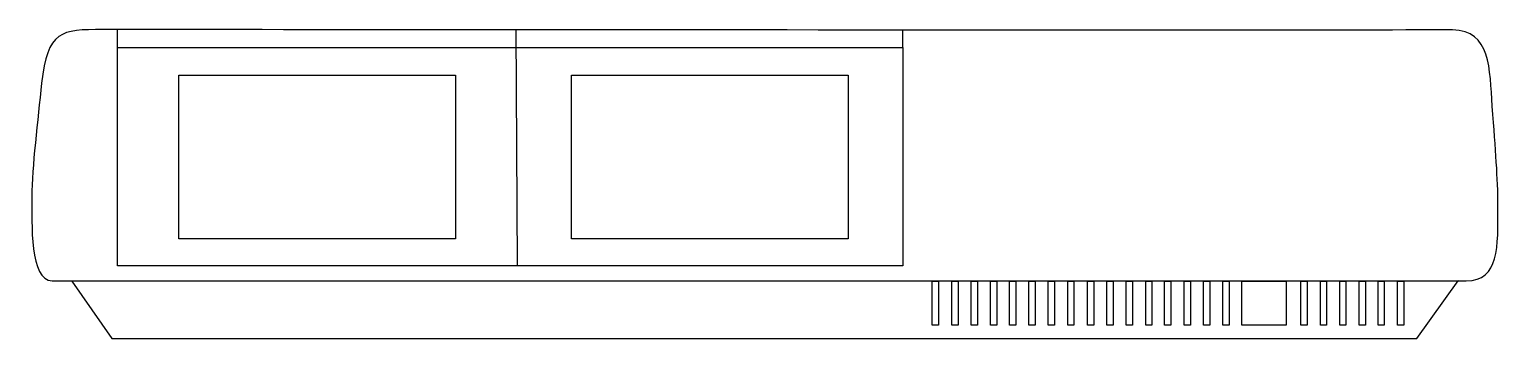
# Model space of a CAD drawing. Extents: x 1 to 357, y 1 to 76.
import ezdxf

# ---------------------------------------------------------------- set-up
doc = ezdxf.new("R2010")
doc.units = 0
doc.layers.add('Layer_1', color=7, linetype='CONTINUOUS')

msp = doc.modelspace()

# ---------------------------------------------------------------- linework, layer by layer
at = {"layer": 'Layer_1', "color": 7}
for points in [[(22.005865, 71.792257), (22.022589, 76.061225)], [(118.641093, 76.182778), (118.925192, 18.888188)], [(212.452285, 71.792257), (212.452285, 75.994265)], [(6.202293, 15.140466), (349.126398, 15.140466)]]:
    msp.add_lwpolyline(points, dxfattribs=at)
for points in [[(22.005865, 71.792257), (212.452285, 71.792257), (212.452285, 18.756541), (22.005865, 18.756541)], [(36.871934, 65.095829), (103.970149, 65.095829), (103.970149, 25.319044), (36.871934, 25.319044)], [(132.095143, 65.095829), (199.193357, 65.095829), (199.193357, 25.319044), (132.095143, 25.319044)], [(3.590685, 63.086907)], [(10.965138, 15.005415), (20.624726, 1.084252), (337.118131, 1.084252), (347.156546, 15.100118)], [(219.638169, 15.038898), (221.153397, 15.038898), (221.153397, 4.359588), (219.638169, 4.359588)], [(224.359157, 15.038898), (225.874386, 15.038898), (225.874386, 4.359588), (224.359157, 4.359588)], [(229.046669, 15.038898), (230.561898, 15.038898), (230.561898, 4.359588), (229.046669, 4.359588)], [(233.76763, 15.038898), (235.282859, 15.038898), (235.282859, 4.359588), (233.76763, 4.359588)], [(238.354682, 15.038898), (239.869911, 15.038898), (239.869911, 4.359588), (238.354682, 4.359588)], [(243.075643, 15.038898), (244.590871, 15.038898), (244.590871, 4.359588), (243.075643, 4.359588)], [(247.763183, 15.038898), (249.278411, 15.038898), (249.278411, 4.359588), (247.763183, 4.359588)], [(252.484115, 15.038898), (253.999344, 15.038898), (253.999344, 4.359588), (252.484115, 4.359588)], [(257.272087, 15.038898), (258.787315, 15.038898), (258.787315, 4.359588), (257.272087, 4.359588)], [(261.993076, 15.038898), (263.508304, 15.038898), (263.508304, 4.359588), (261.993076, 4.359588)], [(266.680616, 15.038898), (268.195845, 15.038898), (268.195845, 4.359588), (266.680616, 4.359588)], [(271.401548, 15.038898), (272.916777, 15.038898), (272.916777, 4.359588), (271.401548, 4.359588)], [(275.9886, 15.038898), (277.503829, 15.038898), (277.503829, 4.359588), (275.9886, 4.359588)], [(280.709561, 15.038898), (282.224789, 15.038898), (282.224789, 4.359588), (280.709561, 4.359588)], [(285.397129, 15.038898), (286.912358, 15.038898), (286.912358, 4.359588), (285.397129, 4.359588)], [(290.118061, 15.038898), (291.63329, 15.038898), (291.63329, 4.359588), (290.118061, 4.359588)], [(294.738591, 15.038898), (305.494891, 15.038898), (305.494891, 4.359588), (294.738591, 4.359588)], [(309.035466, 15.038898), (310.550695, 15.038898), (310.550695, 4.359588), (309.035466, 4.359588)], [(313.756483, 15.038898), (315.271712, 15.038898), (315.271712, 4.359588), (313.756483, 4.359588)], [(318.443995, 15.038898), (319.959224, 15.038898), (319.959224, 4.359588), (318.443995, 4.359588)], [(323.164928, 15.038898), (324.680156, 15.038898), (324.680156, 4.359588), (323.164928, 4.359588)], [(327.75198, 15.038898), (329.267208, 15.038898), (329.267208, 4.359588), (327.75198, 4.359588)], [(332.47294, 15.038898), (333.988169, 15.038898), (333.988169, 4.359588), (332.47294, 4.359588)]]:
    msp.add_lwpolyline(points, close=True, dxfattribs=at)
for points in [[(18.523721, 76.144955), (8.241267, 76.144955), (5.063899, 75.877081), (3.590685, 63.086907)], [(345.778172, 76.077972), (331.850962, 75.871525), (18.523721, 76.144955), (18.523721, 76.144955)], [(355.459847, 57.514136), (354.825255, 66.525372), (355.139362, 75.956961), (345.778172, 76.077972)], [(3.590685, 63.086896), (2.720149, 54.314575), (1.246932, 42.394935), (1.246932, 35.698507)], [(356.82728, 33.220828), (356.82728, 40.337796), (356.234726, 46.510645), (355.459847, 57.514136)], [(1.246932, 35.698507), (1.246932, 29.002079), (0.644253, 15.140466), (6.202293, 15.140466)], [(349.126398, 15.140466), (357.229063, 15.140466), (356.82728, 23.377079), (356.82728, 33.220828)]]:
    msp.add_open_spline(points, degree=3, dxfattribs=at)

doc.saveas('drawing.dxf')
